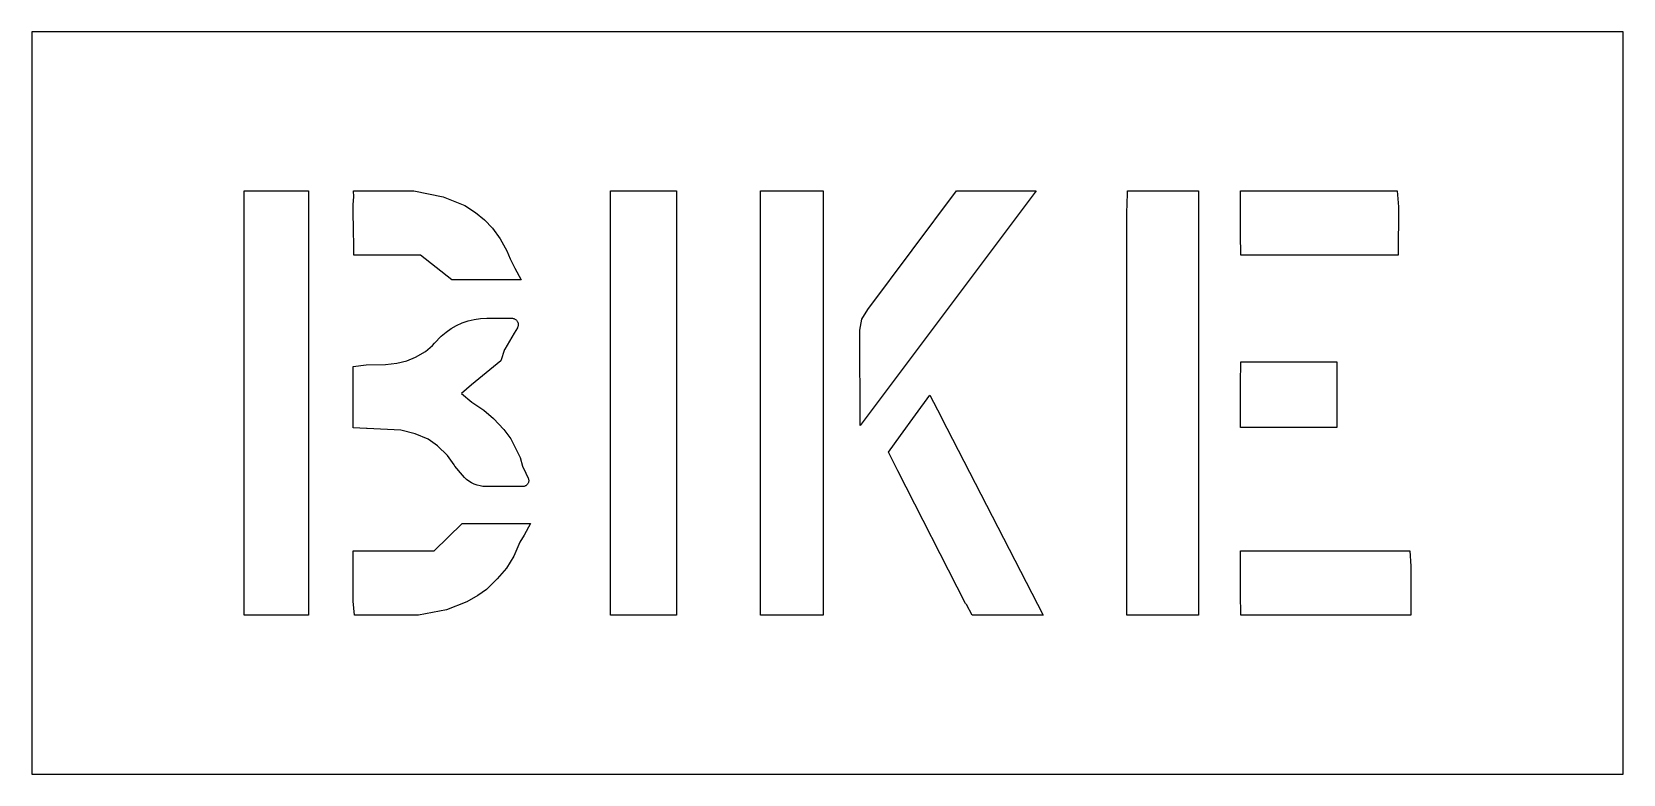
# Model space of a CAD drawing. Header units: inches. Extents: x 0 to 30, y 0 to 14.
import ezdxf

# ---------------------------------------------------------------- set-up
doc = ezdxf.new("R2010")
doc.units = ezdxf.units.IN
doc.header["$MEASUREMENT"] = 0
doc.layers.add('CUT', color=1, linetype='Continuous')

msp = doc.modelspace()

# ---------------------------------------------------------------- linework, layer by layer
at = {"layer": 'CUT'}
for points in [[(0, 0), (30, 0), (30, 14), (0, 14)], [(5.213, 11), (5.213, 3), (4.004, 3), (4, 3.276), (4, 10.999)], [(8.775, 9.322), (7.916, 9.322), (7.329, 9.787), (6.071, 9.787), (6.068, 10.097), (6.064, 10.131), (6.06, 10.745), (6.072, 10.888), (6.065, 11), (7.204, 11), (7.754, 10.888), (8.16, 10.722), (8.365, 10.595), (8.534, 10.455), (8.683, 10.294), (8.826, 10.098), (8.955, 9.868), (9.015, 9.721), (9.108, 9.545), (9.223, 9.322), (8.973, 9.322)], [(11.22, 3), (10.911, 3), (10.911, 3.308), (10.911, 11), (12.151, 11), (12.151, 3), (11.22, 3)], [(13.734, 3), (13.735, 11), (14.921, 11), (14.921, 3)], [(15.613, 6.575), (15.609, 8.374), (15.646, 8.582), (15.761, 8.761), (17.432, 11), (18.932, 11)], [(20.651, 10.709), (20.654, 11), (21.991, 11), (21.991, 3), (20.646, 3), (20.646, 10.639)], [(25.762, 10.702), (25.76, 9.787), (22.794, 9.787), (22.792, 9.965), (22.785, 10.009), (22.785, 11), (25.74, 11)], [(8.449, 5.437), (8.394, 5.451), (8.341, 5.47), (8.29, 5.495), (8.241, 5.525), (8.196, 5.559), (8.154, 5.598), (8.117, 5.641), (7.976, 5.806), (7.964, 5.833), (7.839, 6.011), (7.65, 6.194), (7.47, 6.316), (7.229, 6.421), (6.956, 6.487), (6.323, 6.517), (6.307, 6.518), (6.058, 6.533), (6.058, 6.783), (6.058, 6.784), (6.058, 6.801), (6.058, 7.439), (6.058, 7.44), (6.058, 7.44), (6.058, 7.69), (6.306, 7.718), (6.669, 7.726), (6.881, 7.75), (7.07, 7.797), (7.231, 7.865), (7.42, 7.974), (7.555, 8.084), (7.593, 8.127), (7.72, 8.258), (7.81, 8.335), (7.906, 8.403), (8.008, 8.461), (8.115, 8.51), (8.227, 8.548), (8.341, 8.575), (8.457, 8.592), (8.575, 8.597), (8.934, 8.597), (8.934, 8.597), (9.05, 8.597), (9.062, 8.597), (9.074, 8.595), (9.086, 8.592), (9.097, 8.588), (9.108, 8.583), (9.118, 8.576), (9.128, 8.569), (9.137, 8.561), (9.144, 8.552), (9.151, 8.542), (9.157, 8.531), (9.162, 8.52), (9.166, 8.509), (9.168, 8.497), (9.17, 8.485), (9.17, 8.473), (9.169, 8.461), (9.167, 8.45), (9.163, 8.438), (9.159, 8.427), (9.153, 8.416), (9.093, 8.317), (9.093, 8.317), (8.914, 8.014), (8.911, 8.007), (8.842, 7.795), (8.287, 7.345), (8.102, 7.177), (8.295, 7.018), (8.519, 6.865), (8.702, 6.708), (8.9, 6.502), (9.029, 6.325), (9.205, 5.972), (9.252, 5.809), (9.316, 5.674), (9.358, 5.58), (9.362, 5.569), (9.365, 5.558), (9.367, 5.546), (9.368, 5.535), (9.367, 5.523), (9.365, 5.512), (9.362, 5.501), (9.358, 5.49), (9.352, 5.48), (9.346, 5.471), (9.339, 5.462), (9.331, 5.454), (9.322, 5.446), (9.312, 5.44), (9.302, 5.435), (9.291, 5.431), (9.28, 5.428), (9.269, 5.426), (9.257, 5.425), (9.154, 5.425), (9.006, 5.425), (8.779, 5.425), (8.562, 5.425), (8.505, 5.428)], [(22.784, 6.535), (22.785, 7.551), (22.791, 7.588), (22.793, 7.774), (24.603, 7.774), (24.603, 6.535)], [(16.327, 5.72), (16.148, 6.07), (16.378, 6.388), (16.658, 6.776), (16.928, 7.148), (17.141, 6.741), (17.145, 6.734), (19.065, 3), (17.726, 3), (17.623, 3.197), (17.604, 3.222)], [(8.115, 4.729), (8.995, 4.729), (9.148, 4.729), (9.398, 4.729), (9.279, 4.509), (9.202, 4.373), (9.084, 4.11), (8.946, 3.886), (8.774, 3.686), (8.57, 3.486), (8.411, 3.37), (8.203, 3.252), (7.82, 3.101), (7.29, 3), (6.084, 3), (6.059, 3.264), (6.06, 4.213), (7.588, 4.213)], [(25.996, 3), (22.794, 3), (22.792, 3.176), (22.785, 3.223), (22.785, 4.213), (25.981, 4.213), (26, 3.925)]]:
    msp.add_lwpolyline(points, close=True, dxfattribs=at)

doc.saveas('drawing.dxf')
